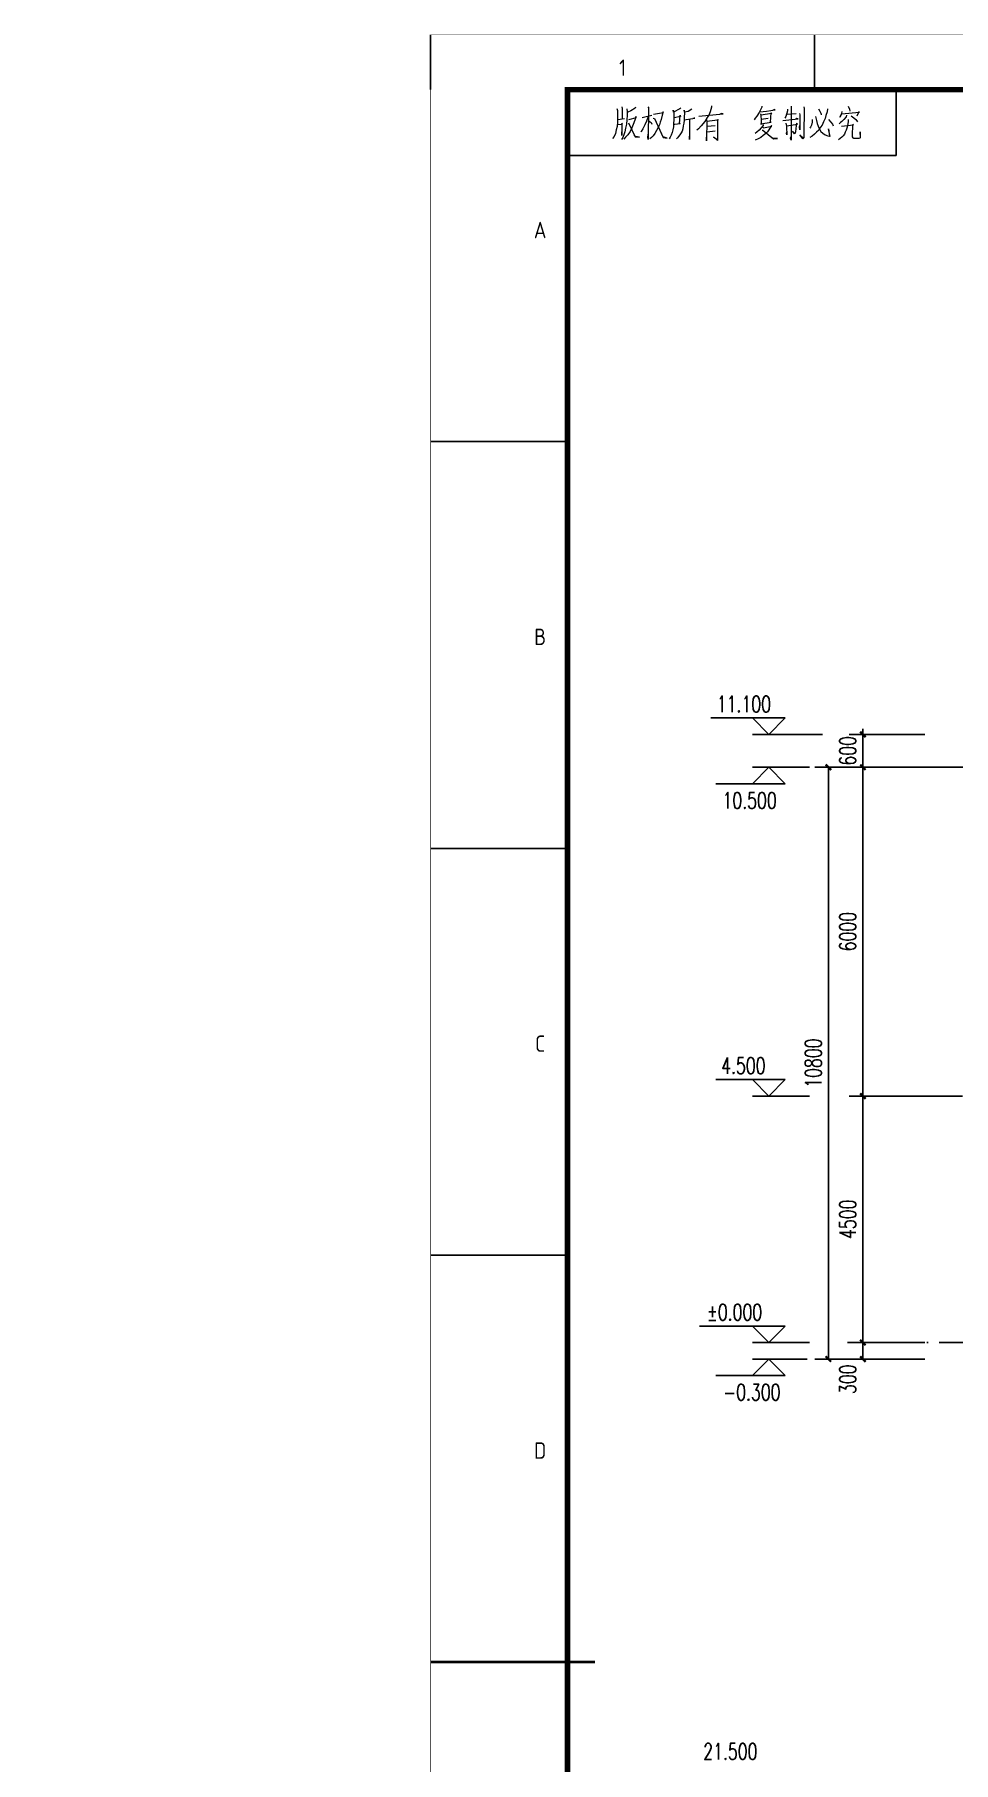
# Model space of a CAD drawing. Extents: x -93062 to 326984, y -142534 to 91021.
# Drawn here: x 27712 to 44484, y -94582 to -63046 of the extents above; entities that cross this region are included whole.
import ezdxf
from ezdxf.enums import TextEntityAlignment as Align

# ---------------------------------------------------------------- set-up
doc = ezdxf.new("R2010")
doc.units = 0
doc.header["$LTSCALE"] = 1000
doc.header["$MEASUREMENT"] = 0
doc.linetypes.add('DOTE', pattern=[2.42, 2, -0.2, 0.02, -0.2])
doc.layers.get('0').update_dxf_attribs({"color": 8})
doc.layers.get('Defpoints').update_dxf_attribs({"color": 8})
for name, color, linetype in [('CENTRE LINE', 8, 'DOTE'), ('DIM_ELEV', 8, 'Continuous'), ('GROUND', 8, 'Continuous'), ('PUB_DIM', 8, 'Continuous'), ('PUB_TEXT', 8, 'Continuous')]:
    doc.layers.add(name, color=color, linetype=linetype)
doc.styles.add('_TCH_DIM', font='SIMPLEX', dxfattribs={"bigfont": 'GBCBIG'})
doc.styles.add('_TCH_DIM_T3', font='SIMPLEX', dxfattribs={"width": 0.705882, "bigfont": 'GBCBIG'})
doc.styles.get("Standard").update_dxf_attribs({"font": 'gbenor.shx', "bigfont": 'gbcbig.shx'})
doc.styles.add('TK', font='GEDITXT.SHX', dxfattribs={"width": 0.85, "height": 3.5, "bigfont": 'DXT.SHX'})
doc.dimstyles.new('_TCH_ARCH&&100', dxfattribs={"dimtxt": 297.5, "dimasz": 100, "dimexe": 250, "dimexo": 300, "dimgap": 126.25, "dimtad": 1, "dimdec": 0, "dimzin": 0, "dimdsep": 46, "dimtxsty": '_TCH_DIM_T3', "dimblk": 'ARCHTICK', "dimcen": 0.09, "dimazin": 2, "dimtfac": 1, "dimtdec": 0, "dimtix": 1, "dimtmove": 2, "dimatfit": 3, "dimfxl": 1, "dimtolj": 1, "dimtzin": 0, "dimarcsym": 0})

# ---------------------------------------------------------------- blocks, each defined once
blk = doc.blocks.new('GEDI_WK_A1')
at = {"color": 3}
for p, q in [((0, 584), (0, 594)), ((70.08, 584), (70.08, 594)), ((85, 572), (85, 584)), ((25, 572), (85, 572)), ((25, 519.75), (0, 519.75)), ((25, 445.5), (0, 445.5)), ((25, 371.25), (0, 371.25)), ((25, 297), (0, 297))]:
    blk.add_line(p, q, dxfattribs=at)
for points, const_width in [([(0, 0), (841, 0), (841, 594), (0, 594)], 0.1), ([(25, 10), (831, 10), (831, 584), (25, 584)], 1)]:
    blk.add_lwpolyline(points, close=True, dxfattribs=dict(at, const_width=const_width))
at = {"color": 3, "const_width": 0.5}
blk.add_lwpolyline([(30, 297), (0, 297)], dxfattribs=at)
at = {"color": 3}
blk.add_text('1', height=3, dxfattribs=at).set_placement((35.04, 588), align=Align.MIDDLE)
for s, p in [('A', (20, 556.88)), ('B', (20, 482.62)), ('C', (20, 408.38)), ('D', (20, 334.12))]:
    blk.add_text(s, height=3, dxfattribs=at).set_placement(p, align=Align.CENTER)
blk = doc.blocks.new('GEDI_Copyright_2012')
at = {"color": 7, "lineweight": 0}
for points in [[(9.88, -3.13), (9.96, -3.43), (9.96, -5.33)], [(14.64, -3.13), (14.81, -3.38), (14.76, -3.33), (14.72, -9.13), (14.68, -8.72), (14.72, -8.13)], [(26.28, -2.98), (26.28, -3.23), (26.02, -4.08), (25.76, -4.68), (25.51, -5.08), (25.04, -5.83), (24.36, -6.63), (23.9, -7.13), (23.6, -7.38)], [(35.45, -3.03), (35.49, -3.23), (34.98, -4.18), (34.52, -4.83), (34.26, -5.23), (34.05, -5.53)], [(40.8, -3.03), (40.84, -3.28), (40.8, -9.23), (40.72, -8.88), (40.8, -8.53)], [(43.1, -3.13), (43.18, -3.43), (43.14, -8.23), (43.14, -8.53), (43.1, -8.78), (43.05, -8.88), (42.97, -8.98), (42.37, -8.23), (43.05, -8.88)], [(51.21, -3.03), (51.47, -3.58), (51.55, -3.93)], [(8.99, -3.43), (9.11, -3.83), (9.11, -5.03), (9.11, -5.93), (9.03, -6.73), (8.9, -7.33), (8.73, -8.03), (8.48, -8.53), (8.22, -8.93)], [(9.11, -6.38), (10.01, -6.28), (9.92, -6.13), (9.92, -8.38), (9.88, -8.08), (9.88, -7.68)], [(9.16, -5.48), (10.39, -5.28)], [(10.81, -3.53), (10.9, -4.03), (10.9, -4.68), (10.81, -5.53), (10.73, -6.33), (10.6, -7.03), (10.47, -7.68), (10.3, -8.23), (10.09, -8.72), (9.84, -9.08)], [(11.2, -5.43), (12.56, -5.08), (12.47, -4.93), (12.26, -5.58), (12, -6.38), (11.75, -6.98), (11.45, -7.63), (11.03, -8.23), (10.6, -8.68), (10.26, -9.03)], [(12.43, -3.23), (12.34, -3.38), (11.53, -3.88), (10.98, -4.13)], [(11.15, -6.08), (12.34, -8.63), (13.15, -8.68), (12.38, -8.58), (12.17, -8.28)], [(14.72, -4.88), (14.42, -5.73), (14.08, -6.43), (13.74, -7.13), (13.45, -7.63), (13.36, -7.78)], [(13.62, -5.08), (15.4, -4.68)], [(14.72, -5.63), (15.27, -6.03), (15.4, -6.33)], [(15.7, -4.48), (17.52, -4.18), (17.44, -4.03), (17.27, -4.68), (17.1, -5.43), (16.93, -5.93), (16.76, -6.43), (16.55, -6.93), (16.21, -7.48), (15.91, -7.98), (15.61, -8.43), (15.32, -8.72), (15.02, -8.98)], [(15.61, -5.23), (15.87, -5.28), (17.44, -8.72), (18.2, -8.83), (17.44, -8.63), (17.14, -8.08)], [(20.67, -3.38), (20.5, -3.48), (19.35, -4.13), (19.27, -3.73), (19.4, -4.13), (19.4, -5.43), (19.35, -6.23), (19.31, -6.78), (19.22, -7.33), (19.1, -7.83), (18.93, -8.33), (18.72, -8.68), (18.54, -8.98)], [(19.48, -6.38), (19.56, -6.33), (20.54, -6.18), (20.41, -6.23), (20.54, -4.68), (20.63, -4.88), (19.44, -5.13)], [(22.67, -3.58), (21.99, -3.98), (21.35, -4.13), (21.26, -3.73), (21.35, -4.33), (21.31, -4.93), (21.26, -5.58), (21.22, -6.13), (21.13, -6.63), (21.05, -7.18), (20.92, -7.58), (20.71, -7.88), (20.5, -8.23), (20.28, -8.53), (20.07, -8.78), (19.86, -8.98)], [(21.31, -5.53), (23.22, -5.23), (23.09, -5.18), (22.88, -5.28)], [(22.28, -5.43), (22.28, -9.13), (22.24, -8.88), (22.28, -8.48)], [(23.98, -4.83), (28.4, -4.43), (28.14, -4.33)], [(25.34, -5.53), (25.43, -5.73), (25.38, -9.03), (25.38, -9.33), (25.34, -9.03), (25.38, -8.68)], [(25.43, -5.73), (27.38, -5.53), (27.38, -5.43), (27.47, -5.53), (27.38, -5.58), (27.38, -9.08), (27.34, -9.28), (26.66, -8.63), (27.34, -9.18)], [(28.14, -4.33), (27.8, -4.48)], [(35.11, -4.08), (36.34, -3.93), (37.87, -3.68), (37.75, -3.63), (37.49, -3.73)], [(35.24, -4.43), (35.28, -4.73), (35.32, -5.58), (35.32, -6.38), (35.28, -6.23), (37.19, -5.93), (37.07, -5.93), (37.15, -4.23), (37.28, -4.38), (35.28, -4.68)], [(36.64, -5.28), (35.36, -5.48)], [(39.27, -5.63), (42.08, -5.33), (42.03, -5.33), (41.87, -5.28), (41.65, -5.38)], [(40.12, -3.58), (40.16, -3.88), (39.83, -4.93), (39.66, -5.23)], [(39.87, -6.13), (39.95, -6.68), (39.95, -6.78), (40, -8.28), (39.95, -7.98), (40, -7.73)], [(40, -6.58), (41.95, -6.28), (41.82, -6.13), (41.74, -6.53), (41.69, -7.18), (41.61, -7.63), (41.57, -7.93), (41.44, -8.08), (41.06, -7.58), (41.48, -8.03)], [(40.12, -4.48), (41.74, -4.33)], [(42.33, -4.33), (42.42, -4.58), (42.42, -7.33), (42.33, -6.83), (42.37, -6.53)], [(47.43, -3.48), (47.39, -4.03), (47.17, -4.73), (47, -5.28), (46.71, -5.88), (46.45, -6.48), (46.2, -6.88), (45.86, -7.38), (45.47, -7.78), (45.09, -8.13), (44.67, -8.48), (44.24, -8.72)], [(44.67, -5.43), (44.63, -5.93), (44.5, -6.48), (44.37, -6.83), (44.24, -7.03)], [(45.26, -4.88), (45.43, -5.63), (45.56, -6.18), (45.77, -6.68), (45.99, -7.23), (46.24, -7.63), (46.58, -7.93), (47.05, -8.28), (47.51, -8.43), (47.81, -8.48), (47.94, -8.48), (47.73, -7.78), (47.64, -7.13), (47.81, -8.48)], [(45.82, -3.53), (46.07, -3.93), (46.24, -4.28), (46.32, -4.48), (46.32, -4.63)], [(47.64, -5.43), (48.07, -5.93), (48.36, -6.28), (48.49, -6.58)], [(51.21, -5.48), (51.21, -5.83), (51.08, -6.58), (50.95, -7.03), (50.83, -7.43), (50.7, -7.78), (50.53, -8.13), (50.32, -8.43), (50.06, -8.68), (49.77, -8.93), (49.43, -9.18)], [(50.91, -4.68), (50.83, -4.98), (50.44, -5.43), (50.06, -5.83), (49.81, -6.03), (49.55, -6.23)], [(50.06, -3.98), (50.02, -4.33), (49.94, -4.58), (49.85, -4.83), (49.77, -4.98), (49.68, -5.03), (50.02, -4.43), (53.29, -4.13), (53.16, -4.03), (52.78, -4.83)], [(49.98, -6.68), (52.19, -6.43), (52.06, -6.28), (52.02, -6.58), (51.93, -8.18), (51.97, -8.63), (52.06, -8.78), (52.19, -8.88), (52.4, -8.88), (52.61, -8.88), (53.21, -8.88), (53.42, -8.78), (53.46, -8.72), (53.42, -7.68), (53.42, -8.78)], [(51.76, -4.78), (52.27, -5.13), (52.65, -5.43), (52.83, -5.68), (52.91, -5.88)], [(26.96, -6.58), (25.47, -6.73)], [(25.47, -7.68), (26.96, -7.53)], [(35.71, -6.38), (35.71, -6.53), (34.98, -7.43), (34.56, -7.78), (34.26, -8.03)], [(35.62, -6.88), (35.75, -6.98), (37.28, -6.68), (37.23, -6.53), (36.77, -7.33), (36.47, -7.68), (36.17, -7.98), (35.71, -8.38), (35.28, -8.72), (34.81, -8.98), (34.26, -9.23)], [(35.54, -7.38), (35.62, -7.43), (37.57, -8.98), (38.3, -8.93), (37.57, -8.93), (37.32, -8.78)]]:
    blk.add_lwpolyline(points, dxfattribs=at)
blk = doc.blocks.new('A$C67E35CD0')
for name, p in [('GEDI_WK_A1', (0, 0)), ('GEDI_Copyright_2012', (25, 584))]:
    blk.add_blockref(name, p)
at = {"style": 'TK', "width": 0.85}
for tag, height, p in [('PROJECTNAME', 4.75, (776, 44)), ('PHASE', 4, (818, 44)), ('DRAWINGNAME', 4.75, (786, 31))]:
    blk.add_attdef(tag, text='', height=height, dxfattribs=at).set_placement(p, align=Align.MIDDLE_CENTER)
for tag, p, height in [('APPROVE', (663, 32.75), 3.5), ('DESIGN', (708, 32.75), 3.5), ('REVIEW1', (663, 25.75), 3.5), ('DRAW', (708, 25.75), 3.5), ('REVIEW2', (663, 18.75), 3.5), ('PROPORTION', (708, 18.75), 3.5), ('DRAWINGNUMBER', (758, 18.5), 4), ('CHECK', (663, 11.75), 3.5), ('DATE', (708, 11.75), 3.5), ('VERSION', (824, 11.75), 3.5)]:
    blk.add_attdef(tag, p, '', height=height, dxfattribs=at)
blk = doc.blocks.new('afefqwer')
at = {"xscale": 100, "yscale": 100, "zscale": 100}
blk.add_blockref('A$C67E35CD0', (-84100, 0), dxfattribs=at)
blk = doc.blocks.new('_ArchTick')
at = {"color": 0, "linetype": 'ByBlock', "const_width": 0.4}
blk.add_lwpolyline([(-0.5, -0.5), (0.5, 0.5)], dxfattribs=at)
blk = doc.blocks.new('*D961')
at = {"layer": 'Defpoints', "color": 0, "transparency": 16777216}
for p in [(42202, -76419), (43751, -76419), (43751, -87219)]:
    blk.add_point(p, dxfattribs=at)
at = {"layer": 'PUB_DIM', "color": 0, "lineweight": -2, "transparency": 16777216}
for p, q in [((43451, -76419), (41952, -76419)), ((42202, -87219), (42202, -76419)), ((43451, -87219), (41952, -87219))]:
    blk.add_line(p, q, dxfattribs=at)
at = {"layer": 'PUB_DIM', "color": 0, "lineweight": -2, "transparency": 16777216, "xscale": 100, "yscale": 100, "zscale": 100}
for p, rotation in [((42202, -76419), 90), ((42202, -87219), 270)]:
    blk.add_blockref('_ArchTick', p, dxfattribs=dict(at, rotation=rotation))
at = {"layer": 'PUB_DIM', "color": 0, "transparency": 16777216, "insert": (41927, -81819), "char_height": 297.5, "attachment_point": 5, "rotation": 90, "style": '_TCH_DIM_T3'}
blk.add_mtext('\\A1;10800', dxfattribs=at)
blk = doc.blocks.new('*D962')
at = {"layer": 'Defpoints', "color": 0, "transparency": 16777216}
for p in [(42831, -86919), (44265, -86919), (44265, -87219)]:
    blk.add_point(p, dxfattribs=at)
at = {"layer": 'PUB_DIM', "color": 0, "lineweight": -2, "transparency": 16777216}
for p, q in [((43965, -86919), (42581, -86919)), ((42831, -87219), (42831, -86919)), ((43965, -87219), (42581, -87219))]:
    blk.add_line(p, q, dxfattribs=at)
at = {"layer": 'PUB_DIM', "color": 0, "lineweight": -2, "transparency": 16777216, "xscale": 100, "yscale": 100, "zscale": 100}
for p, rotation in [((42831, -86919), 90), ((42831, -87219), 270)]:
    blk.add_blockref('_ArchTick', p, dxfattribs=dict(at, rotation=rotation))
at = {"layer": 'PUB_DIM', "color": 0, "transparency": 16777216, "insert": (42556, -87589), "char_height": 297.5, "attachment_point": 5, "rotation": 90, "style": '_TCH_DIM_T3'}
blk.add_mtext('\\A1;300', dxfattribs=at)
blk = doc.blocks.new('*D963')
at = {"layer": 'Defpoints', "color": 0, "transparency": 16777216}
for p in [(42831, -82419), (44265, -82419), (44265, -86919)]:
    blk.add_point(p, dxfattribs=at)
at = {"layer": 'PUB_DIM', "color": 0, "lineweight": -2, "transparency": 16777216}
for p, q in [((43965, -82419), (42581, -82419)), ((42831, -86919), (42831, -82419)), ((43965, -86919), (42581, -86919))]:
    blk.add_line(p, q, dxfattribs=at)
at = {"layer": 'PUB_DIM', "color": 0, "lineweight": -2, "transparency": 16777216, "xscale": 100, "yscale": 100, "zscale": 100}
for p, rotation in [((42831, -82419), 90), ((42831, -86919), 270)]:
    blk.add_blockref('_ArchTick', p, dxfattribs=dict(at, rotation=rotation))
at = {"layer": 'PUB_DIM', "color": 0, "transparency": 16777216, "insert": (42556, -84669), "char_height": 297.5, "attachment_point": 5, "rotation": 90, "style": '_TCH_DIM_T3'}
blk.add_mtext('\\A1;4500', dxfattribs=at)
blk = doc.blocks.new('*D964')
at = {"layer": 'Defpoints', "color": 0, "transparency": 16777216}
for p in [(42831, -76419), (44265, -76419), (44265, -82419)]:
    blk.add_point(p, dxfattribs=at)
at = {"layer": 'PUB_DIM', "color": 0, "lineweight": -2, "transparency": 16777216}
for p, q in [((43965, -76419), (42581, -76419)), ((42831, -82419), (42831, -76419)), ((43965, -82419), (42581, -82419))]:
    blk.add_line(p, q, dxfattribs=at)
at = {"layer": 'PUB_DIM', "color": 0, "lineweight": -2, "transparency": 16777216, "xscale": 100, "yscale": 100, "zscale": 100}
for p, rotation in [((42831, -76419), 90), ((42831, -82419), 270)]:
    blk.add_blockref('_ArchTick', p, dxfattribs=dict(at, rotation=rotation))
at = {"layer": 'PUB_DIM', "color": 0, "transparency": 16777216, "insert": (42556, -79419), "char_height": 297.5, "attachment_point": 5, "rotation": 90, "style": '_TCH_DIM_T3'}
blk.add_mtext('\\A1;6000', dxfattribs=at)
blk = doc.blocks.new('*D965')
at = {"layer": 'Defpoints', "color": 0, "transparency": 16777216}
for p in [(42831, -75819), (44265, -75819), (44265, -76419)]:
    blk.add_point(p, dxfattribs=at)
at = {"layer": 'PUB_DIM', "color": 0, "lineweight": -2, "transparency": 16777216}
for p, q in [((43965, -75819), (42581, -75819)), ((42831, -75819), (42831, -75719)), ((42831, -76419), (42831, -75819)), ((43965, -76419), (42581, -76419)), ((42831, -76419), (42831, -76519))]:
    blk.add_line(p, q, dxfattribs=at)
at = {"layer": 'PUB_DIM', "color": 0, "lineweight": -2, "transparency": 16777216, "xscale": 100, "yscale": 100, "zscale": 100}
for p, rotation in [((42831, -75819), 270), ((42831, -76419), 90)]:
    blk.add_blockref('_ArchTick', p, dxfattribs=dict(at, rotation=rotation))
at = {"layer": 'PUB_DIM', "color": 0, "transparency": 16777216, "insert": (42556, -76119), "char_height": 297.5, "attachment_point": 5, "rotation": 90, "style": '_TCH_DIM_T3'}
blk.add_mtext('\\A1;600', dxfattribs=at)

msp = doc.modelspace()

# ---------------------------------------------------------------- hatches: boundary and pattern name
at = {"layer": 'GROUND'}
h = msp.add_hatch(dxfattribs=at)
h.set_pattern_fill('DOTS', color=251, scale=100)
h.set_pattern_definition([(0, (-355015.63, -118934.17), (79.375, 158.75), [0, -158.75])])
h.paths.add_polyline_path([(34033.7, -87308.8), (38238.4, -87308.8), (38238.4, -86038.8), (34033.7, -86038.8)], flags=9)
h.paths.add_polyline_path([(16097.2, -87218.9), (16097.2, -86218.9), (12997.2, -86218.9), (12997.2, -87218.9)])

# ---------------------------------------------------------------- linework, layer by layer
at = {"layer": 'CENTRE LINE'}
for p, q in [((52006, -76418.9), (43958.1, -76418.9)), ((51909.5, -82418.9), (43173.6, -82418.9)), ((111560.8, -86918.9), (42550.6, -86918.9))]:
    msp.add_line(p, q, dxfattribs=at)
at = {"layer": 'DIM_ELEV'}
for p, q in [((41414.8, -75518.9), (40056.8, -75518.9)), ((41114.8, -75818.9), (40814.8, -75518.9)), ((41114.8, -75818.9), (41414.8, -75518.9)), ((42091.5, -75818.9), (40814.8, -75818.9)), ((41114.8, -76418.9), (40814.8, -76718.9)), ((41854, -76418.9), (40814.8, -76418.9)), ((41114.8, -76418.9), (41414.8, -76718.9)), ((41414.8, -76718.9), (40148.8, -76718.9)), ((41414.8, -82118.9), (40148.8, -82118.9)), ((41114.8, -82418.9), (40814.8, -82118.9)), ((41114.8, -82418.9), (41414.8, -82118.9)), ((41854, -82418.9), (40814.8, -82418.9)), ((41414.8, -86618.9), (39849.8, -86618.9)), ((41114.8, -86918.9), (40814.8, -86618.9)), ((41114.8, -86918.9), (41414.8, -86618.9)), ((41854, -86918.9), (40814.8, -86918.9)), ((41114.8, -87218.9), (40814.8, -87518.9)), ((41814.8, -87218.9), (40814.8, -87218.9)), ((41114.8, -87218.9), (41414.8, -87518.9)), ((41414.8, -87518.9), (40148.8, -87518.9))]:
    msp.add_line(p, q, dxfattribs=at)

# ---------------------------------------------------------------- block references
msp.add_blockref('afefqwer', (119040.5, -122451))

# ---------------------------------------------------------------- texts
at = {"layer": 'PUB_TEXT', "style": '_TCH_DIM', "width": 0.705882}
for s, p in [('11.100', (40164.8, -75413.9)), ('10.500', (40268.8, -77173.9)), ('4.500', (40244.8, -82013.9)), ('%%P0.000', (39984.8, -86513.9)), ('-0.300', (40283.8, -87973.9)), ('21.500', (39917, -94529.5))]:
    msp.add_text(s, height=297.5, dxfattribs=at).set_placement(p)

# ---------------------------------------------------------------- dimensions: what is measured, and where the dimension line sits
at = {"layer": 'PUB_DIM'}
for p1, p2, distance, picture, middle in [((44265, -76418.9), (44265, -75818.9), 1433.5, '*D965', (42556.5, -76118.9)), ((43751.1, -87218.9), (43751.1, -76418.9), 1549.5, '*D961', (41926.7, -81818.9)), ((44265, -82418.9), (44265, -76418.9), 1433.5, '*D964', (42556.5, -79418.9)), ((44265, -86918.9), (44265, -82418.9), 1433.5, '*D963', (42556.5, -84668.9))]:
    dim = msp.add_aligned_dim(p1=p1, p2=p2, distance=distance, dimstyle='_TCH_ARCH&&100', dxfattribs=at)
    dim.commit()
    dim.dimension.update_dxf_attribs({"geometry": picture, "text_midpoint": middle})
dim = msp.add_linear_dim(base=(42831.5, -86918.9), p1=(44265, -87218.9), p2=(44265, -86918.9), angle=90, dimstyle='_TCH_ARCH&&100', dxfattribs=at)
dim.commit()
dim.dimension.update_dxf_attribs({"geometry": '*D962', "text_midpoint": (42556.5, -87588.9), "dimtype": 129})

doc.saveas('drawing.dxf')
